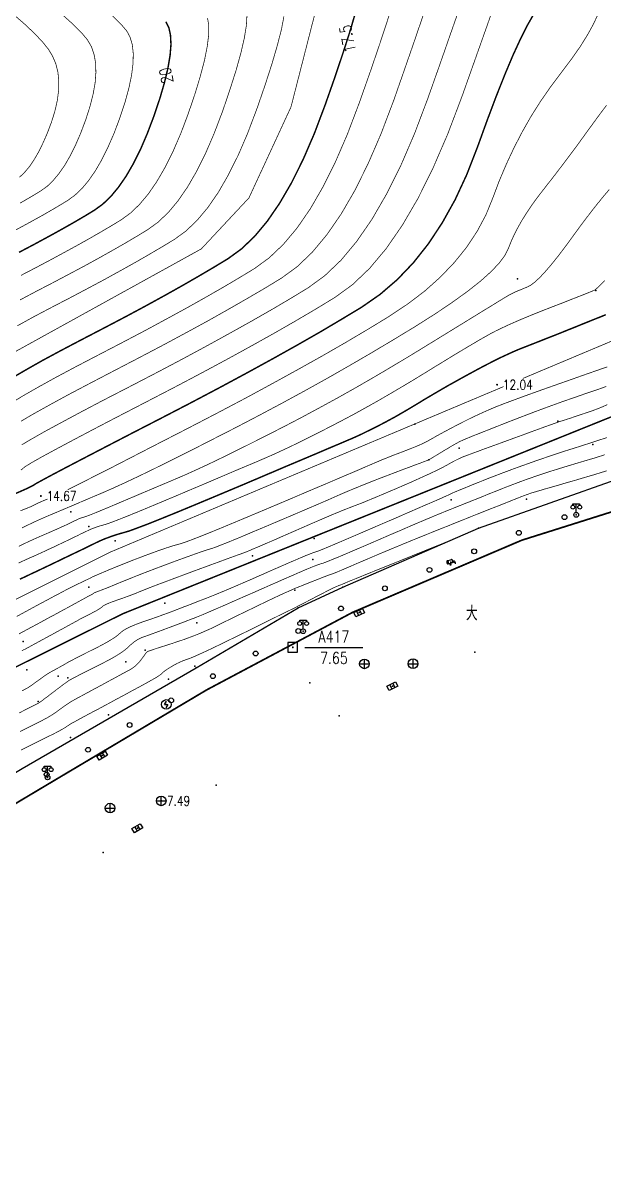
# Model space of a CAD drawing. Extents: x 953 to 1488, y 1110 to 1509.
# Drawn here: x 1064.6 to 1124.8, y 1125.8 to 1244.2 of the extents above; entities that cross this region are included whole.
import ezdxf
from ezdxf.enums import TextEntityAlignment as Align

# ---------------------------------------------------------------- set-up
doc = ezdxf.new("R2010")
doc.units = 0
doc.header["$LTSCALE"] = 0.5
doc.header["$PDSIZE"] = 0.2
doc.layers.get('0').update_dxf_attribs({"linetype": 'CONTINUOUS'})
for name, color, linetype in [('COMPONENT', 4, 'CONTINUOUS'), ('DGX', 2, 'CONTINUOUS'), ('DLDW', 11, 'CONTINUOUS'), ('DLSS', 4, 'CONTINUOUS'), ('GCD', 1, 'CONTINUOUS'), ('GXYZ', 2, 'CONTINUOUS'), ('KZD', 1, 'CONTINUOUS'), ('SXSS', 5, 'CONTINUOUS'), ('ZBTZ', 3, 'CONTINUOUS'), ('ZDH', 1, 'CONTINUOUS')]:
    doc.layers.add(name, color=color, linetype=linetype)
doc.styles.add('HZ', font='rs.shx', dxfattribs={"width": 0.8, "bigfont": 'hztxt.shx'})
doc.linetypes.add('1161', pattern='A,0,[149,AAA.SHX,S=0.15,R=0,X=0,Y=0],-1.6', length=1.6)

# ---------------------------------------------------------------- blocks, each defined once
blk = doc.blocks.new('gc097')
for p, q in [((-0.7, 2), (-0.7, 2.3)), ((-0.7, 2.3), (0.7, 2.3)), ((0, 0.5), (0, 2.3)), ((0.7, 2.3), (0.7, 2))]:
    blk.add_line(p, q)
for centre, radius in [((-0.7, 1.6), 0.4), ((0, 0), 0.5), ((0.73, 1.6), 0.4)]:
    blk.add_circle(centre, radius)
blk = doc.blocks.new('gcbj0612')
for p, q in [((-0.75, 0.26), (0.16, 0.53)), ((-0.57, -0.34), (0.34, -0.07))]:
    blk.add_line(p, q)
at = {"flags": 128}
for points in [[(-0.73, 0.26), (-0.77, 0.25), (-0.79, 0.23), (-0.81, 0.19), (-0.83, 0.15), (-0.84, 0.1), (-0.84, 0.05), (-0.84, -0.01), (-0.83, -0.07), (-0.81, -0.12), (-0.79, -0.18), (-0.77, -0.23), (-0.74, -0.27), (-0.7, -0.3), (-0.67, -0.33), (-0.63, -0.34), (-0.6, -0.34), (-0.57, -0.34), (-0.54, -0.32), (-0.51, -0.29), (-0.49, -0.25), (-0.48, -0.2), (-0.47, -0.15), (-0.47, -0.1), (-0.48, -0.04), (-0.49, 0.02), (-0.51, 0.07), (-0.54, 0.13), (-0.56, 0.17), (-0.6, 0.21), (-0.63, 0.24), (-0.67, 0.26), (-0.7, 0.27)], [(-0.71, 0.18), (-0.72, 0.17), (-0.75, 0.12), (-0.75, 0.04), (-0.74, -0.06), (-0.7, -0.15), (-0.66, -0.22), (-0.62, -0.25), (-0.6, -0.26), (-0.59, -0.24), (-0.57, -0.2), (-0.56, -0.12), (-0.58, -0.02), (-0.61, 0.08), (-0.66, 0.14), (-0.7, 0.17)]]:
    blk.add_lwpolyline(points, close=True, dxfattribs=at)
blk.add_lwpolyline([(0.3, -0.08), (0.33, -0.07), (0.36, -0.05), (0.38, -0.02), (0.4, 0.02), (0.41, 0.07), (0.42, 0.12), (0.41, 0.18), (0.41, 0.23), (0.39, 0.29), (0.37, 0.35), (0.35, 0.4), (0.32, 0.44), (0.28, 0.48), (0.25, 0.51), (0.21, 0.52), (0.18, 0.53), (0.15, 0.52)], dxfattribs=at)
at = {"extrusion": (0, 0, -1), "flags": 128}
blk.add_lwpolyline([(-0.4, 0.25), (-0.51, 0.28), (-0.61, 0.29), (-0.69, 0.27), (-0.77, 0.2), (-0.81, 0.09), (-0.82, -0.01), (-0.8, -0.06), (-0.76, -0.08), (-0.7, -0.09), (-0.64, -0.09), (-0.59, -0.07), (-0.57, -0.04), (-0.59, -0.01), (-0.63, 0.02), (-0.69, 0.03), (-0.75, 0.03), (-0.79, 0.02), (-0.84, -0.01), (-0.89, -0.1), (-0.91, -0.19), (-0.9, -0.29), (-0.87, -0.38)], dxfattribs=at)
blk.add_lwpolyline([(-0.09, -0.2), (-0.22, -0.54), (0.05, -0.54)], close=True)
blk = doc.blocks.new('gc041')
for p, q in [((-1, 0.5), (1, 0.5)), ((-1, -0.5), (-1, 0.5)), ((-0.33, 0.5), (-0.33, -0.5)), ((0.33, 0.5), (0.33, -0.5)), ((1, 0.5), (1, -0.5)), ((1, -0.5), (-1, -0.5))]:
    blk.add_line(p, q)
blk = doc.blocks.new('gc043')
for p, q in [((-1, 0), (1, 0)), ((0, -1), (0, 1))]:
    blk.add_line(p, q)
blk.add_circle((0, 0), 1)
blk = doc.blocks.new('gc050')
for p, q in [((-0.35, 0), (0.05, 0.69)), ((-0.35, 0), (0.35, 0)), ((0.35, 0), (-0.06, -0.69))]:
    blk.add_line(p, q)
blk.add_circle((0, 0), 1)
blk = doc.blocks.new('GC200')
at = {"linetype": 'Continuous', "const_width": 0.2, "flags": 128}
blk.add_lwpolyline([(-0.1, 0, 1), (0.1, 0, 1)], format="xyb", close=True, dxfattribs=at)
blk = doc.blocks.new('gc170')
at = {"linetype": 'Continuous'}
blk.add_circle((0, 0), 0.5, dxfattribs=at)
blk = doc.blocks.new('gc261')
blk.add_lwpolyline([(-1, -1), (1, -1), (1, 1), (-1, 1)], close=True)
blk.add_point((0, 0))

msp = doc.modelspace()

# ---------------------------------------------------------------- linework, layer by layer
at = {"layer": 'DGX', "linetype": 'Continuous', "const_width": 0.075, "flags": 128}
for points, elevation in [([(1148.81, 1296.52), (1147.57, 1289.93), (1153.28, 1275.89), (1156.02, 1247.6), (1153.96, 1231.04), (1150.43, 1226.79), (1131.61, 1213.77), (1116.35, 1207.35)], 12), ([(1006.17, 1262.6), (1017.75, 1272.33), (1031.62, 1278.32), (1058.06, 1275.13), (1068.37, 1272.68), (1076.95, 1262.44), (1095.59, 1248.1), (1092.35, 1235.45), (1088, 1226.04), (1083.07, 1220.76), (1063.74, 1210.08), (1055.23, 1203.74), (1036.53, 1197.06), (1014.87, 1182.85), (1008.47, 1181.41), (1001.99, 1178.11)], 18), ([(1064.4, 1197.86), (1064.6, 1198.03), (1064.89, 1198.25), (1065.54, 1198.65), (1066.57, 1199.23), (1067.97, 1199.99), (1069.73, 1200.93), (1071.87, 1202.06), (1074.38, 1203.37), (1077.26, 1204.86), (1080.25, 1206.41), (1083.09, 1207.91), (1085.77, 1209.35), (1088.3, 1210.74), (1090.68, 1212.07), (1092.91, 1213.35), (1094.98, 1214.57), (1096.9, 1215.74), (1098.72, 1217.06), (1100.49, 1218.75), (1102.21, 1220.8), (1103.88, 1223.22), (1105.5, 1226), (1107.06, 1229.15), (1108.58, 1232.67), (1110.05, 1236.55), (1111.4, 1240.36), (1112.57, 1243.66), (1113.56, 1246.46)], 15.5), ([(1102.87, 1246.13), (1102.26, 1244.17), (1101.48, 1241.81), (1100.54, 1239.06), (1099.43, 1235.91), (1098.22, 1232.71), (1096.97, 1229.81), (1095.68, 1227.21), (1094.35, 1224.91), (1092.98, 1222.92), (1091.56, 1221.23), (1090.1, 1219.84), (1088.61, 1218.75), (1087.03, 1217.79), (1085.32, 1216.78), (1083.49, 1215.73), (1081.53, 1214.63), (1079.44, 1213.49), (1077.24, 1212.3), (1074.9, 1211.07), (1072.44, 1209.79), (1070.06, 1208.55), (1067.96, 1207.43), (1066.14, 1206.42), (1064.6, 1205.54), (1063.34, 1204.77)], 17), ([(1109.81, 1245.73), (1108.88, 1243.08), (1107.79, 1239.95), (1106.52, 1236.36), (1105.14, 1232.7), (1103.71, 1229.38), (1102.23, 1226.42), (1100.71, 1223.79), (1099.13, 1221.51), (1097.52, 1219.58), (1095.85, 1217.99), (1094.14, 1216.74), (1092.33, 1215.64), (1090.38, 1214.49), (1088.28, 1213.29), (1086.04, 1212.04), (1083.66, 1210.73), (1081.14, 1209.37), (1078.47, 1207.96), (1075.66, 1206.5), (1072.94, 1205.1), (1070.57, 1203.85), (1068.54, 1202.76), (1066.84, 1201.84), (1065.49, 1201.07), (1064.48, 1200.47)], 16), ([(1069.25, 1195.83), (1069.28, 1195.84), (1070.43, 1196.42), (1071.94, 1197.19), (1073.82, 1198.14), (1076.05, 1199.29), (1078.65, 1200.63), (1081.61, 1202.15), (1084.69, 1203.75), (1087.63, 1205.3), (1090.43, 1206.82), (1093.1, 1208.29), (1095.64, 1209.71), (1098.04, 1211.09), (1100.3, 1212.43), (1102.44, 1213.73), (1104.41, 1215.04), (1106.21, 1216.41), (1107.82, 1217.85), (1109.26, 1219.36), (1110.53, 1220.93), (1111.61, 1222.57), (1112.52, 1224.27), (1113.24, 1226.04), (1113.91, 1227.82), (1114.65, 1229.56), (1115.44, 1231.25), (1116.29, 1232.89), (1117.2, 1234.49), (1118.18, 1236.04), (1119.22, 1237.54), (1120.31, 1239), (1121.37, 1240.4), (1122.28, 1241.7), (1123.04, 1242.92), (1123.66, 1244.05), (1124.14, 1245.08)], 14.5), ([(1091.62, 1244.82), (1091.36, 1243.47), (1090.94, 1241.84), (1090.38, 1239.92), (1089.67, 1237.72), (1088.81, 1235.23), (1087.86, 1232.72), (1086.88, 1230.44), (1085.86, 1228.4), (1084.82, 1226.6), (1083.74, 1225.03), (1082.63, 1223.71), (1081.48, 1222.61), (1080.31, 1221.76), (1079.07, 1221.01), (1077.73, 1220.22), (1076.29, 1219.39), (1074.75, 1218.53), (1073.12, 1217.63), (1071.38, 1216.7), (1069.55, 1215.73), (1067.62, 1214.73), (1065.74, 1213.74), (1064.04, 1212.8)], 18.5), ([(1087.79, 1244.88), (1087.73, 1243.85), (1087.52, 1242.58), (1087.17, 1241.06), (1086.68, 1239.29), (1086.04, 1237.27), (1085.27, 1235), (1084.4, 1232.72), (1083.51, 1230.65), (1082.59, 1228.8), (1081.64, 1227.16), (1080.66, 1225.74), (1079.65, 1224.53), (1078.61, 1223.54), (1077.54, 1222.76), (1076.42, 1222.08), (1075.2, 1221.36), (1073.89, 1220.61), (1072.5, 1219.83), (1071.01, 1219.01), (1069.43, 1218.17), (1067.77, 1217.29), (1066.01, 1216.38), (1064.3, 1215.47)], 19), ([(1083.71, 1244.67), (1083.84, 1243.89), (1083.83, 1242.89), (1083.68, 1241.69), (1083.4, 1240.28), (1082.97, 1238.65), (1082.42, 1236.82), (1081.72, 1234.77), (1080.95, 1232.72), (1080.15, 1230.86), (1079.32, 1229.2), (1078.46, 1227.72), (1077.58, 1226.44), (1076.67, 1225.36), (1075.74, 1224.47), (1074.78, 1223.77), (1073.76, 1223.15), (1072.67, 1222.51), (1071.49, 1221.83), (1070.24, 1221.13), (1068.9, 1220.4), (1067.48, 1219.63), (1065.99, 1218.84), (1064.41, 1218.02)], 19.5), ([(1106.03, 1244.95), (1105.18, 1242.45), (1104.16, 1239.51), (1102.98, 1236.13), (1101.68, 1232.7), (1100.34, 1229.6), (1098.96, 1226.81), (1097.53, 1224.35), (1096.06, 1222.22), (1094.54, 1220.4), (1092.98, 1218.91), (1091.37, 1217.74), (1089.68, 1216.71), (1087.85, 1215.64), (1085.88, 1214.51), (1083.79, 1213.33), (1081.55, 1212.11), (1079.19, 1210.84), (1076.68, 1209.52), (1074.05, 1208.15), (1071.5, 1206.82), (1069.26, 1205.64), (1067.34, 1204.59), (1065.72, 1203.69), (1064.41, 1202.92)], 16.5), ([(1114.36, 1206.51), (1073.72, 1189.4), (1053.03, 1179.06), (1044.62, 1176.31), (1009.73, 1154.48), (1001.88, 1151.28), (995.81, 1149.91), (993.79, 1151.09), (987.99, 1157.56), (982.92, 1169.1), (972.52, 1221.22), (972.52, 1234.05), (968.36, 1237.88), (968.6, 1239.4)], 12), ([(1125.01, 1235.63), (1124.52, 1234.98), (1123.98, 1234.25), (1123.39, 1233.44), (1122.77, 1232.59), (1122.16, 1231.74), (1121.54, 1230.9), (1120.91, 1230.07), (1120.28, 1229.23), (1119.65, 1228.4), (1119.01, 1227.58), (1118.37, 1226.76), (1117.75, 1225.95), (1117.18, 1225.16), (1116.67, 1224.38), (1116.2, 1223.63), (1115.79, 1222.89), (1115.42, 1222.17), (1115.11, 1221.47), (1114.84, 1220.79), (1114.48, 1220.07), (1113.88, 1219.27), (1113.04, 1218.39), (1111.96, 1217.42), (1110.63, 1216.37), (1109.06, 1215.24), (1107.25, 1214.02), (1105.2, 1212.72), (1103.01, 1211.39), (1100.78, 1210.06), (1098.51, 1208.74), (1096.21, 1207.42), (1093.87, 1206.12), (1091.48, 1204.82), (1089.06, 1203.53), (1086.61, 1202.25), (1084.22, 1201.03), (1082.03, 1199.91), (1080.02, 1198.91), (1078.21, 1198.01), (1076.58, 1197.22), (1075.14, 1196.54), (1073.89, 1195.97), (1072.82, 1195.5), (1071.89, 1195.11), (1071.02, 1194.74), (1070.54, 1194.53)], 14), ([(1125.3, 1226.92), (1124.61, 1226.1), (1123.88, 1225.2), (1123.12, 1224.22), (1122.32, 1223.16), (1121.49, 1222.02), (1120.68, 1220.91), (1119.93, 1219.93), (1119.25, 1219.08), (1118.63, 1218.37), (1118.08, 1217.78), (1117.59, 1217.33), (1117.18, 1217.01), (1116.82, 1216.82), (1116.51, 1216.7), (1116.23, 1216.58), (1115.96, 1216.47), (1115.72, 1216.37), (1115.5, 1216.27), (1115.31, 1216.18), (1115.13, 1216.09), (1114.98, 1216.02), (1114.73, 1215.87), (1114.25, 1215.58), (1113.55, 1215.15), (1112.62, 1214.58), (1111.46, 1213.87), (1110.08, 1213.02), (1108.47, 1212.03), (1106.63, 1210.9), (1104.69, 1209.71), (1102.77, 1208.56), (1100.87, 1207.44), (1098.98, 1206.35), (1097.11, 1205.3), (1095.26, 1204.29), (1093.42, 1203.3), (1091.6, 1202.35), (1089.84, 1201.45), (1088.19, 1200.62), (1086.64, 1199.85), (1085.2, 1199.14), (1083.87, 1198.5), (1082.64, 1197.93), (1081.52, 1197.42), (1080.5, 1196.98), (1079.55, 1196.58), (1078.65, 1196.2), (1077.78, 1195.83), (1076.94, 1195.48), (1076.15, 1195.14), (1075.39, 1194.82), (1074.68, 1194.52), (1074, 1194.23), (1073.37, 1193.96), (1072.81, 1193.73), (1072.33, 1193.53), (1071.91, 1193.36), (1071.56, 1193.22), (1071.29, 1193.12), (1071.08, 1193.04), (1070.94, 1193), (1070.84, 1192.97), (1070.74, 1192.94), (1070.64, 1192.91), (1070.55, 1192.88), (1070.45, 1192.84), (1070.35, 1192.8), (1070.26, 1192.76), (1070.17, 1192.71), (1070.07, 1192.66), (1069.95, 1192.61), (1069.83, 1192.55), (1069.69, 1192.48), (1069.54, 1192.41), (1069.38, 1192.33), (1069.2, 1192.24), (1069.01, 1192.15), (1068.8, 1192.05), (1068.56, 1191.95), (1068.3, 1191.83), (1068.01, 1191.7), (1067.69, 1191.56), (1067.35, 1191.41), (1066.98, 1191.25), (1066.58, 1191.08), (1066.15, 1190.89), (1065.7, 1190.69), (1065.22, 1190.47), (1064.71, 1190.23), (1064.18, 1189.97)], 13.5), ([(1124.83, 1217.48), (1124.42, 1217.09), (1124.13, 1216.8), (1123.94, 1216.62), (1123.87, 1216.55), (1123.79, 1216.5), (1123.57, 1216.41), (1123.21, 1216.26), (1122.72, 1216.06), (1122.08, 1215.81), (1121.31, 1215.51), (1120.41, 1215.15), (1119.36, 1214.75), (1118.29, 1214.33), (1117.29, 1213.93), (1116.37, 1213.55), (1115.53, 1213.19), (1114.77, 1212.85), (1114.09, 1212.53), (1113.49, 1212.24), (1112.96, 1211.96), (1112.43, 1211.66), (1111.81, 1211.31), (1111.09, 1210.88), (1110.28, 1210.4), (1109.37, 1209.86), (1108.38, 1209.25), (1107.28, 1208.58), (1106.1, 1207.85), (1104.87, 1207.1), (1103.66, 1206.38), (1102.45, 1205.67), (1101.26, 1204.98), (1100.08, 1204.32), (1098.91, 1203.67), (1097.74, 1203.05), (1096.59, 1202.45), (1095.48, 1201.88), (1094.44, 1201.35), (1093.46, 1200.87), (1092.55, 1200.42), (1091.7, 1200.02), (1090.93, 1199.66), (1090.22, 1199.34), (1089.57, 1199.06), (1088.9, 1198.77), (1088.1, 1198.43), (1087.16, 1198.04), (1086.1, 1197.59), (1084.91, 1197.08), (1083.6, 1196.52), (1082.15, 1195.91), (1080.57, 1195.24), (1079.02, 1194.59), (1077.64, 1194.01), (1076.43, 1193.51), (1075.4, 1193.09), (1074.54, 1192.75), (1073.86, 1192.49), (1073.34, 1192.3), (1073.01, 1192.2), (1072.76, 1192.13), (1072.51, 1192.06), (1072.26, 1191.98), (1072.02, 1191.89), (1071.78, 1191.8), (1071.54, 1191.7), (1071.31, 1191.59), (1071.08, 1191.48), (1070.83, 1191.36), (1070.55, 1191.23), (1070.24, 1191.07), (1069.9, 1190.91), (1069.53, 1190.73), (1069.12, 1190.53), (1068.68, 1190.32), (1068.21, 1190.1), (1067.74, 1189.87), (1067.29, 1189.67), (1066.88, 1189.47), (1066.5, 1189.3), (1066.15, 1189.14), (1065.82, 1188.99), (1065.53, 1188.86), (1065.27, 1188.75), (1064.98, 1188.62), (1064.61, 1188.45), (1064.15, 1188.23)], 13), ([(1063.97, 1182.71), (1064.63, 1183.07), (1065.29, 1183.43), (1065.95, 1183.79), (1066.62, 1184.15), (1067.26, 1184.49), (1067.85, 1184.81), (1068.39, 1185.09), (1068.87, 1185.35), (1069.3, 1185.57), (1069.68, 1185.76), (1070, 1185.93), (1070.27, 1186.06), (1070.51, 1186.17), (1070.73, 1186.27), (1070.93, 1186.37), (1071.12, 1186.46), (1071.29, 1186.54), (1071.44, 1186.62), (1071.57, 1186.68), (1071.69, 1186.74), (1071.82, 1186.81), (1072, 1186.89), (1072.22, 1186.98), (1072.48, 1187.1), (1072.79, 1187.23), (1073.13, 1187.37), (1073.52, 1187.54), (1073.96, 1187.72), (1074.42, 1187.91), (1074.88, 1188.09), (1075.35, 1188.28), (1075.82, 1188.47), (1076.29, 1188.65), (1076.77, 1188.83), (1077.26, 1189.02), (1077.75, 1189.2), (1078.22, 1189.37), (1078.68, 1189.54), (1079.1, 1189.68), (1079.5, 1189.82), (1079.88, 1189.94), (1080.23, 1190.05), (1080.56, 1190.14), (1080.86, 1190.22), (1081.26, 1190.35), (1081.9, 1190.58), (1082.77, 1190.92), (1083.88, 1191.36), (1085.22, 1191.91), (1086.8, 1192.57), (1088.62, 1193.33), (1090.66, 1194.19), (1092.71, 1195.06), (1094.54, 1195.84), (1096.13, 1196.51), (1097.5, 1197.1), (1098.64, 1197.58), (1099.55, 1197.97), (1100.23, 1198.27), (1100.69, 1198.46), (1101.04, 1198.62), (1101.41, 1198.77), (1101.8, 1198.94), (1102.21, 1199.1), (1102.63, 1199.27), (1103.08, 1199.45), (1103.54, 1199.62), (1104.03, 1199.81), (1104.5, 1199.99), (1104.93, 1200.16), (1105.33, 1200.32), (1105.68, 1200.47), (1106, 1200.61), (1106.27, 1200.75), (1106.51, 1200.87), (1106.7, 1200.98), (1106.91, 1201.1), (1107.16, 1201.24), (1107.45, 1201.41), (1107.8, 1201.6), (1108.19, 1201.81), (1108.64, 1202.05), (1109.13, 1202.31), (1109.67, 1202.59), (1110.23, 1202.88), (1110.79, 1203.16), (1111.33, 1203.42), (1111.87, 1203.67), (1112.4, 1203.91), (1112.92, 1204.14), (1113.43, 1204.36), (1113.94, 1204.56), (1114.48, 1204.77), (1115.1, 1205), (1115.8, 1205.26), (1116.59, 1205.55), (1117.45, 1205.86), (1118.4, 1206.2), (1119.42, 1206.56), (1120.53, 1206.95), (1121.61, 1207.33), (1122.56, 1207.67), (1123.39, 1207.96), (1124.09, 1208.2), (1124.65, 1208.4), (1125.09, 1208.55)], 11.5), ([(1124.99, 1206.53), (1124.68, 1206.41), (1124.34, 1206.29), (1123.97, 1206.16), (1123.58, 1206.03), (1123.16, 1205.89), (1122.72, 1205.74), (1122.27, 1205.58), (1121.79, 1205.41), (1121.29, 1205.24), (1120.77, 1205.06), (1120.23, 1204.87), (1119.65, 1204.66), (1119.02, 1204.43), (1118.34, 1204.18), (1117.61, 1203.91), (1116.83, 1203.61), (1115.99, 1203.29), (1115.11, 1202.95), (1114.17, 1202.58), (1113.26, 1202.22), (1112.45, 1201.9), (1111.74, 1201.62), (1111.13, 1201.38), (1110.63, 1201.17), (1110.23, 1201), (1109.93, 1200.87), (1109.73, 1200.77), (1109.58, 1200.69), (1109.4, 1200.59), (1109.21, 1200.48), (1108.99, 1200.36), (1108.76, 1200.22), (1108.5, 1200.06), (1108.22, 1199.9), (1107.93, 1199.72), (1107.64, 1199.54), (1107.39, 1199.39), (1107.17, 1199.26), (1107, 1199.15), (1106.86, 1199.07), (1106.76, 1199.01), (1106.69, 1198.97), (1106.67, 1198.95), (1106.66, 1198.95), (1106.65, 1198.94), (1106.64, 1198.94), (1106.64, 1198.93), (1106.63, 1198.93), (1106.62, 1198.93), (1106.61, 1198.92), (1106.61, 1198.92), (1106.55, 1198.9), (1106.38, 1198.83), (1106.1, 1198.73), (1105.72, 1198.58), (1105.22, 1198.4), (1104.62, 1198.17), (1103.91, 1197.91), (1103.1, 1197.6), (1102.24, 1197.27), (1101.42, 1196.96), (1100.63, 1196.65), (1099.88, 1196.35), (1099.15, 1196.05), (1098.46, 1195.77), (1097.8, 1195.49), (1097.18, 1195.22), (1096.53, 1194.93), (1095.8, 1194.61), (1094.99, 1194.26), (1094.09, 1193.88), (1093.12, 1193.46), (1092.06, 1193.01), (1090.93, 1192.53), (1089.71, 1192.01), (1088.51, 1191.51), (1087.46, 1191.06), (1086.54, 1190.68), (1085.76, 1190.36), (1085.11, 1190.11), (1084.61, 1189.91), (1084.23, 1189.77), (1084, 1189.7), (1083.79, 1189.64), (1083.5, 1189.55), (1083.14, 1189.43), (1082.69, 1189.27), (1082.16, 1189.08), (1081.55, 1188.86), (1080.86, 1188.61), (1080.09, 1188.33), (1079.3, 1188.03), (1078.55, 1187.75), (1077.84, 1187.48), (1077.16, 1187.22), (1076.52, 1186.97), (1075.92, 1186.73), (1075.35, 1186.5), (1074.83, 1186.29), (1074.34, 1186.09), (1073.91, 1185.91), (1073.53, 1185.75), (1073.2, 1185.62), (1072.91, 1185.51), (1072.68, 1185.42), (1072.5, 1185.35), (1072.37, 1185.3), (1072.27, 1185.27), (1072.18, 1185.23), (1072.11, 1185.2), (1072.04, 1185.18), (1071.98, 1185.15), (1071.94, 1185.12), (1071.9, 1185.1), (1071.88, 1185.08), (1071.85, 1185.06), (1071.83, 1185.04), (1071.79, 1185.01), (1071.75, 1184.99), (1071.7, 1184.96), (1071.64, 1184.93), (1071.57, 1184.89), (1071.5, 1184.86), (1071.43, 1184.82), (1071.37, 1184.79), (1071.31, 1184.76), (1071.26, 1184.74), (1071.22, 1184.71), (1071.18, 1184.69), (1071.16, 1184.68), (1071.13, 1184.67), (1071.09, 1184.64), (1071.01, 1184.6), (1070.89, 1184.53), (1070.72, 1184.44), (1070.52, 1184.33), (1070.27, 1184.19), (1069.98, 1184.03), (1069.65, 1183.85), (1069.29, 1183.65), (1068.91, 1183.45), (1068.52, 1183.24), (1068.11, 1183.01), (1067.68, 1182.78), (1067.24, 1182.55), (1066.79, 1182.3), (1066.32, 1182.04), (1065.85, 1181.79), (1065.4, 1181.55), (1064.98, 1181.32), (1064.58, 1181.11), (1064.2, 1180.9)], 11), ([(1125.09, 1204.64), (1124.76, 1204.49), (1124.39, 1204.33), (1124, 1204.18), (1123.59, 1204.02), (1123.14, 1203.87), (1122.71, 1203.72), (1122.31, 1203.59), (1121.95, 1203.47), (1121.62, 1203.36), (1121.34, 1203.26), (1121.09, 1203.18), (1120.87, 1203.11), (1120.7, 1203.05), (1120.55, 1203.01), (1120.42, 1202.96), (1120.3, 1202.93), (1120.2, 1202.9), (1120.12, 1202.87), (1120.06, 1202.85), (1120.01, 1202.84), (1119.98, 1202.83), (1119.89, 1202.79), (1119.66, 1202.71), (1119.28, 1202.57), (1118.76, 1202.39), (1118.11, 1202.15), (1117.31, 1201.86), (1116.37, 1201.51), (1115.29, 1201.12), (1114.2, 1200.72), (1113.24, 1200.37), (1112.4, 1200.07), (1111.69, 1199.8), (1111.11, 1199.59), (1110.66, 1199.42), (1110.33, 1199.3), (1110.13, 1199.22), (1109.98, 1199.16), (1109.82, 1199.08), (1109.63, 1198.99), (1109.43, 1198.89), (1109.21, 1198.78), (1108.97, 1198.65), (1108.72, 1198.51), (1108.44, 1198.35), (1108.12, 1198.18), (1107.74, 1197.98), (1107.28, 1197.76), (1106.76, 1197.51), (1106.16, 1197.24), (1105.5, 1196.94), (1104.77, 1196.61), (1103.97, 1196.26), (1103.16, 1195.91), (1102.4, 1195.59), (1101.69, 1195.29), (1101.03, 1195.01), (1100.42, 1194.76), (1099.87, 1194.53), (1099.36, 1194.33), (1098.9, 1194.16), (1098.44, 1193.98), (1097.93, 1193.78), (1097.36, 1193.55), (1096.73, 1193.29), (1096.05, 1193), (1095.31, 1192.68), (1094.52, 1192.34), (1093.67, 1191.97), (1092.83, 1191.6), (1092.05, 1191.26), (1091.34, 1190.95), (1090.69, 1190.66), (1090.11, 1190.41), (1089.59, 1190.19), (1089.14, 1189.99), (1088.75, 1189.83), (1088.41, 1189.69), (1088.12, 1189.56), (1087.86, 1189.45), (1087.64, 1189.36), (1087.46, 1189.29), (1087.31, 1189.24), (1087.21, 1189.2), (1087.14, 1189.18), (1087.03, 1189.14), (1086.78, 1189.05), (1086.39, 1188.91), (1085.87, 1188.72), (1085.22, 1188.48), (1084.43, 1188.19), (1083.5, 1187.85), (1082.44, 1187.46), (1081.37, 1187.06), (1080.4, 1186.7), (1079.53, 1186.37), (1078.77, 1186.09), (1078.12, 1185.84), (1077.57, 1185.63), (1077.13, 1185.45), (1076.8, 1185.32), (1076.51, 1185.2), (1076.22, 1185.08), (1075.92, 1184.97), (1075.62, 1184.85), (1075.31, 1184.74), (1074.99, 1184.62), (1074.67, 1184.51), (1074.35, 1184.4), (1074.04, 1184.29), (1073.76, 1184.19), (1073.51, 1184.09), (1073.3, 1184), (1073.13, 1183.92), (1072.98, 1183.84), (1072.87, 1183.77), (1072.8, 1183.71), (1072.73, 1183.64), (1072.64, 1183.57), (1072.52, 1183.5), (1072.39, 1183.41), (1072.23, 1183.32), (1072.05, 1183.22), (1071.85, 1183.12), (1071.63, 1183), (1071.41, 1182.89), (1071.21, 1182.79), (1071.03, 1182.7), (1070.88, 1182.62), (1070.74, 1182.55), (1070.63, 1182.49), (1070.54, 1182.45), (1070.47, 1182.41), (1070.38, 1182.35), (1070.22, 1182.26), (1069.98, 1182.13), (1069.67, 1181.96), (1069.3, 1181.76), (1068.85, 1181.51), (1068.33, 1181.23), (1067.73, 1180.9), (1067.14, 1180.58), (1066.62, 1180.3), (1066.17, 1180.05), (1065.79, 1179.85), (1065.49, 1179.68), (1065.25, 1179.55), (1065.08, 1179.46), (1064.99, 1179.41), (1064.93, 1179.37), (1064.86, 1179.34), (1064.78, 1179.3), (1064.69, 1179.26), (1064.6, 1179.21), (1064.5, 1179.16)], 10.5), ([(1125.04, 1201.22), (1124.72, 1201.12), (1124.43, 1201.03), (1124.18, 1200.95), (1123.97, 1200.88), (1123.8, 1200.82), (1123.66, 1200.78), (1123.57, 1200.75), (1123.51, 1200.73), (1123.43, 1200.7), (1123.28, 1200.65), (1123.06, 1200.58), (1122.77, 1200.49), (1122.4, 1200.37), (1121.97, 1200.23), (1121.46, 1200.07), (1120.88, 1199.89), (1120.27, 1199.69), (1119.65, 1199.49), (1119.04, 1199.28), (1118.43, 1199.07), (1117.81, 1198.86), (1117.19, 1198.64), (1116.58, 1198.42), (1115.96, 1198.2), (1115.35, 1197.98), (1114.75, 1197.75), (1114.15, 1197.53), (1113.56, 1197.3), (1112.97, 1197.08), (1112.4, 1196.85), (1111.83, 1196.62), (1111.27, 1196.4), (1110.74, 1196.18), (1110.28, 1195.99), (1109.88, 1195.83), (1109.54, 1195.69), (1109.27, 1195.58), (1109.07, 1195.49), (1108.92, 1195.42), (1108.84, 1195.38), (1108.77, 1195.34), (1108.64, 1195.28), (1108.46, 1195.2), (1108.23, 1195.1), (1107.95, 1194.97), (1107.61, 1194.82), (1107.22, 1194.65), (1106.78, 1194.46), (1106.26, 1194.24), (1105.66, 1193.98), (1104.97, 1193.68), (1104.19, 1193.34), (1103.33, 1192.96), (1102.37, 1192.55), (1101.32, 1192.1), (1100.19, 1191.61), (1099.08, 1191.13), (1098.1, 1190.71), (1097.26, 1190.35), (1096.55, 1190.05), (1095.98, 1189.81), (1095.54, 1189.63), (1095.24, 1189.51), (1095.07, 1189.45), (1094.96, 1189.41), (1094.84, 1189.37), (1094.71, 1189.33), (1094.57, 1189.28), (1094.42, 1189.22), (1094.26, 1189.16), (1094.09, 1189.09), (1093.9, 1189.02), (1093.7, 1188.93), (1093.48, 1188.84), (1093.24, 1188.74), (1092.97, 1188.62), (1092.69, 1188.5), (1092.38, 1188.37), (1092.05, 1188.23), (1091.7, 1188.07), (1091.33, 1187.91), (1090.92, 1187.73), (1090.47, 1187.54), (1090, 1187.33), (1089.49, 1187.1), (1088.95, 1186.87), (1088.38, 1186.61), (1087.77, 1186.35), (1087.15, 1186.08), (1086.53, 1185.81), (1085.92, 1185.55), (1085.3, 1185.29), (1084.69, 1185.04), (1084.08, 1184.79), (1083.47, 1184.55), (1082.86, 1184.32), (1082.28, 1184.09), (1081.75, 1183.88), (1081.26, 1183.7), (1080.83, 1183.53), (1080.44, 1183.38), (1080.11, 1183.25), (1079.82, 1183.14), (1079.58, 1183.05), (1079.35, 1182.97), (1079.09, 1182.88), (1078.81, 1182.77), (1078.5, 1182.66), (1078.16, 1182.54), (1077.79, 1182.41), (1077.39, 1182.28), (1076.96, 1182.13), (1076.54, 1181.98), (1076.16, 1181.83), (1075.81, 1181.68), (1075.5, 1181.54), (1075.23, 1181.39), (1075, 1181.25), (1074.8, 1181.1), (1074.64, 1180.96), (1074.47, 1180.81), (1074.26, 1180.64), (1073.99, 1180.46), (1073.67, 1180.26), (1073.3, 1180.04), (1072.88, 1179.81), (1072.41, 1179.56), (1071.89, 1179.3), (1071.36, 1179.04), (1070.89, 1178.8), (1070.47, 1178.59), (1070.1, 1178.4), (1069.79, 1178.23), (1069.52, 1178.09), (1069.31, 1177.98), (1069.15, 1177.89), (1069.02, 1177.81), (1068.88, 1177.73), (1068.76, 1177.66), (1068.63, 1177.59), (1068.51, 1177.52), (1068.39, 1177.45), (1068.27, 1177.39), (1068.16, 1177.32), (1068.04, 1177.26), (1067.94, 1177.21), (1067.84, 1177.15), (1067.74, 1177.1), (1067.65, 1177.05), (1067.56, 1177), (1067.48, 1176.96), (1067.41, 1176.92), (1067.33, 1176.87), (1067.23, 1176.81), (1067.12, 1176.74), (1066.99, 1176.66), (1066.85, 1176.56), (1066.7, 1176.45), (1066.53, 1176.33), (1066.34, 1176.19), (1066.16, 1176.06), (1065.99, 1175.94), (1065.84, 1175.83), (1065.7, 1175.73), (1065.59, 1175.64), (1065.48, 1175.57), (1065.39, 1175.51), (1065.32, 1175.46), (1065.25, 1175.41), (1065.15, 1175.35), (1065.03, 1175.28), (1064.88, 1175.2), (1064.71, 1175.11), (1064.52, 1175)], 9.5), ([(1124.83, 1199.46), (1124.58, 1199.37), (1124.29, 1199.28), (1123.96, 1199.17), (1123.59, 1199.06), (1123.18, 1198.94), (1122.73, 1198.81), (1122.27, 1198.67), (1121.82, 1198.54), (1121.37, 1198.4), (1120.94, 1198.27), (1120.51, 1198.14), (1120.09, 1198.01), (1119.68, 1197.88), (1119.28, 1197.76), (1118.89, 1197.63), (1118.5, 1197.5), (1118.12, 1197.38), (1117.74, 1197.25), (1117.37, 1197.12), (1117.01, 1196.99), (1116.65, 1196.87), (1116.3, 1196.74), (1115.95, 1196.61), (1115.58, 1196.47), (1115.21, 1196.33), (1114.82, 1196.18), (1114.42, 1196.03), (1114.01, 1195.86), (1113.58, 1195.69), (1113.15, 1195.52), (1112.72, 1195.35), (1112.32, 1195.18), (1111.95, 1195.03), (1111.6, 1194.89), (1111.29, 1194.77), (1110.99, 1194.65), (1110.73, 1194.54), (1110.49, 1194.45), (1110.25, 1194.36), (1110, 1194.25), (1109.73, 1194.15), (1109.43, 1194.03), (1109.12, 1193.9), (1108.79, 1193.77), (1108.44, 1193.63), (1108.07, 1193.48), (1107.63, 1193.3), (1107.08, 1193.07), (1106.41, 1192.79), (1105.63, 1192.46), (1104.74, 1192.08), (1103.73, 1191.64), (1102.6, 1191.16), (1101.36, 1190.62), (1100.14, 1190.09), (1099.06, 1189.63), (1098.13, 1189.23), (1097.35, 1188.9), (1096.71, 1188.64), (1096.22, 1188.44), (1095.88, 1188.3), (1095.68, 1188.23), (1095.56, 1188.2), (1095.43, 1188.16), (1095.3, 1188.11), (1095.17, 1188.07), (1095.03, 1188.02), (1094.9, 1187.97), (1094.76, 1187.92), (1094.61, 1187.86), (1094.46, 1187.8), (1094.28, 1187.72), (1094.08, 1187.64), (1093.86, 1187.55), (1093.61, 1187.44), (1093.34, 1187.32), (1093.05, 1187.2), (1092.74, 1187.06), (1092.37, 1186.9), (1091.91, 1186.7), (1091.38, 1186.47), (1090.75, 1186.19), (1090.04, 1185.88), (1089.25, 1185.53), (1088.37, 1185.14), (1087.4, 1184.72), (1086.44, 1184.3), (1085.59, 1183.92), (1084.85, 1183.6), (1084.2, 1183.32), (1083.67, 1183.09), (1083.23, 1182.9), (1082.91, 1182.77), (1082.68, 1182.68), (1082.49, 1182.6), (1082.26, 1182.51), (1081.98, 1182.41), (1081.67, 1182.29), (1081.31, 1182.15), (1080.91, 1182), (1080.46, 1181.83), (1079.98, 1181.65), (1079.49, 1181.47), (1079.05, 1181.3), (1078.63, 1181.15), (1078.26, 1181.01), (1077.92, 1180.89), (1077.62, 1180.78), (1077.35, 1180.68), (1077.12, 1180.6), (1076.91, 1180.53), (1076.71, 1180.43), (1076.51, 1180.33), (1076.31, 1180.21), (1076.12, 1180.07), (1075.93, 1179.92), (1075.74, 1179.76), (1075.56, 1179.58), (1075.36, 1179.4), (1075.11, 1179.2), (1074.82, 1178.99), (1074.48, 1178.77), (1074.1, 1178.54), (1073.68, 1178.3), (1073.21, 1178.05), (1072.69, 1177.78), (1072.18, 1177.53), (1071.72, 1177.3), (1071.31, 1177.09), (1070.95, 1176.91), (1070.64, 1176.75), (1070.38, 1176.62), (1070.18, 1176.51), (1070.02, 1176.43), (1069.89, 1176.36), (1069.78, 1176.3), (1069.68, 1176.25), (1069.6, 1176.2), (1069.53, 1176.16), (1069.47, 1176.13), (1069.42, 1176.1), (1069.38, 1176.09), (1069.34, 1176.05), (1069.24, 1175.99), (1069.11, 1175.89), (1068.93, 1175.76), (1068.71, 1175.6), (1068.45, 1175.4), (1068.14, 1175.17), (1067.79, 1174.9), (1067.44, 1174.64), (1067.13, 1174.4), (1066.87, 1174.21), (1066.65, 1174.04), (1066.48, 1173.91), (1066.35, 1173.82), (1066.26, 1173.76), (1066.22, 1173.73), (1066.17, 1173.71), (1066.06, 1173.65), (1065.9, 1173.57), (1065.68, 1173.46), (1065.4, 1173.32), (1065.06, 1173.15), (1064.67, 1172.95), (1064.22, 1172.72)], 9), ([(1125.03, 1197.79), (1124.35, 1197.58), (1123.58, 1197.34), (1122.71, 1197.09), (1121.75, 1196.8), (1120.79, 1196.53), (1119.95, 1196.28), (1119.22, 1196.07), (1118.61, 1195.9), (1118.12, 1195.75), (1117.74, 1195.64), (1117.47, 1195.56), (1117.32, 1195.52), (1117.23, 1195.49), (1117.15, 1195.46), (1117.06, 1195.43), (1116.97, 1195.4), (1116.89, 1195.37), (1116.8, 1195.34), (1116.72, 1195.31), (1116.64, 1195.28), (1116.56, 1195.25), (1116.48, 1195.22), (1116.39, 1195.19), (1116.3, 1195.15), (1116.21, 1195.12), (1116.11, 1195.08), (1116.02, 1195.04), (1115.92, 1195), (1115.78, 1194.95), (1115.59, 1194.87), (1115.33, 1194.77), (1115.01, 1194.64), (1114.63, 1194.49), (1114.19, 1194.31), (1113.68, 1194.11), (1113.11, 1193.89), (1112.48, 1193.64), (1111.8, 1193.37), (1111.07, 1193.08), (1110.29, 1192.76), (1109.45, 1192.43), (1108.57, 1192.07), (1107.63, 1191.7), (1106.64, 1191.3), (1105.65, 1190.9), (1104.69, 1190.51), (1103.77, 1190.13), (1102.88, 1189.76), (1102.04, 1189.41), (1101.23, 1189.07), (1100.46, 1188.74), (1099.73, 1188.43), (1099.05, 1188.14), (1098.46, 1187.88), (1097.95, 1187.66), (1097.52, 1187.48), (1097.17, 1187.33), (1096.9, 1187.22), (1096.71, 1187.15), (1096.6, 1187.11), (1096.51, 1187.08), (1096.38, 1187.03), (1096.19, 1186.97), (1095.97, 1186.88), (1095.7, 1186.78), (1095.38, 1186.65), (1095.02, 1186.51), (1094.61, 1186.35), (1094.21, 1186.19), (1093.86, 1186.05), (1093.55, 1185.93), (1093.29, 1185.82), (1093.08, 1185.74), (1092.92, 1185.68), (1092.81, 1185.63), (1092.75, 1185.61), (1092.71, 1185.59), (1092.64, 1185.56), (1092.55, 1185.52), (1092.45, 1185.47), (1092.32, 1185.41), (1092.17, 1185.35), (1092, 1185.27), (1091.81, 1185.19), (1091.59, 1185.09), (1091.32, 1184.97), (1091, 1184.82), (1090.64, 1184.65), (1090.22, 1184.45), (1089.76, 1184.23), (1089.26, 1183.99), (1088.7, 1183.72), (1088.13, 1183.44), (1087.57, 1183.17), (1087.03, 1182.91), (1086.49, 1182.65), (1085.97, 1182.39), (1085.47, 1182.15), (1084.97, 1181.9), (1084.49, 1181.67), (1084.01, 1181.43), (1083.5, 1181.21), (1082.98, 1180.98), (1082.44, 1180.76), (1081.88, 1180.55), (1081.3, 1180.33), (1080.69, 1180.13), (1080.07, 1179.92), (1079.48, 1179.73), (1078.97, 1179.57), (1078.53, 1179.43), (1078.17, 1179.31), (1077.88, 1179.21), (1077.67, 1179.14), (1077.54, 1179.1), (1077.48, 1179.07), (1077.46, 1179.05), (1077.42, 1179.01), (1077.37, 1178.94), (1077.3, 1178.86), (1077.22, 1178.75), (1077.13, 1178.62), (1077.02, 1178.47), (1076.89, 1178.3), (1076.76, 1178.12), (1076.61, 1177.95), (1076.46, 1177.79), (1076.31, 1177.64), (1076.14, 1177.51), (1075.97, 1177.38), (1075.79, 1177.26), (1075.6, 1177.15), (1075.39, 1177.04), (1075.15, 1176.91), (1074.87, 1176.76), (1074.56, 1176.59), (1074.21, 1176.4), (1073.83, 1176.19), (1073.41, 1175.97), (1072.96, 1175.72), (1072.5, 1175.47), (1072.08, 1175.25), (1071.69, 1175.04), (1071.33, 1174.84), (1071.01, 1174.67), (1070.72, 1174.51), (1070.45, 1174.37), (1070.23, 1174.25), (1070.01, 1174.13), (1069.8, 1174.01), (1069.58, 1173.88), (1069.36, 1173.74), (1069.13, 1173.59), (1068.91, 1173.44), (1068.68, 1173.27), (1068.45, 1173.1), (1068.22, 1172.93), (1067.99, 1172.77), (1067.76, 1172.61), (1067.52, 1172.46), (1067.28, 1172.31), (1067.04, 1172.18), (1066.8, 1172.05), (1066.56, 1171.92), (1066.31, 1171.8), (1066.06, 1171.67), (1065.79, 1171.54), (1065.52, 1171.4), (1065.23, 1171.26), (1064.94, 1171.11), (1064.63, 1170.96), (1064.32, 1170.8)], 8.5), ([(1064.35, 1193.64), (1064.94, 1193.88), (1065.3, 1194.03), (1065.44, 1194.08), (1065.46, 1194.09), (1065.5, 1194.11), (1065.54, 1194.13), (1065.59, 1194.15), (1065.65, 1194.18), (1065.72, 1194.22), (1065.8, 1194.26), (1065.89, 1194.3), (1065.98, 1194.35), (1066.07, 1194.39), (1066.17, 1194.44), (1066.26, 1194.49), (1066.36, 1194.53), (1066.46, 1194.58), (1066.57, 1194.62), (1066.67, 1194.67), (1066.79, 1194.72), (1066.92, 1194.77), (1067.07, 1194.83), (1067.15, 1194.87)], 14.5), ([(1070.52, 1194.53), (1070.23, 1194.4), (1069.5, 1194.09), (1068.84, 1193.81), (1068.25, 1193.56), (1067.72, 1193.34), (1067.27, 1193.15), (1066.85, 1192.97), (1066.45, 1192.79), (1066.04, 1192.61), (1065.65, 1192.43), (1065.26, 1192.24), (1064.88, 1192.06), (1064.51, 1191.88)], 14)]:
    msp.add_lwpolyline(points, dxfattribs=dict(at, elevation=elevation))
at = {"layer": 'DGX', "color": 3, "linetype": 'Continuous', "const_width": 0.15, "flags": 128}
for points, elevation in [([(1179.3, 1282.97), (1174.31, 1266.5), (1174.67, 1251.57), (1173.27, 1237.42), (1166.78, 1217.67), (1159.31, 1210.93), (1129.48, 1204.98), (1074.92, 1182.98), (1049.55, 1170.34), (1012.15, 1148.21), (998.73, 1143.09), (990.54, 1146.6), (984.71, 1151.62), (979.34, 1163.37), (975.1, 1177.82)], 10), ([(1099.03, 1245.25), (1098.49, 1243.39), (1097.78, 1241.18), (1096.92, 1238.61), (1095.89, 1235.68), (1094.77, 1232.71), (1093.61, 1230.02), (1092.41, 1227.61), (1091.17, 1225.48), (1089.9, 1223.63), (1088.58, 1222.05), (1087.23, 1220.76), (1085.84, 1219.75), (1084.37, 1218.86), (1082.79, 1217.93), (1081.09, 1216.95), (1079.27, 1215.93), (1077.34, 1214.87), (1075.29, 1213.77), (1073.12, 1212.63), (1070.83, 1211.44), (1068.62, 1210.28), (1066.65, 1209.22), (1064.94, 1208.25), (1063.47, 1207.39)], 17.5), ([(1063.72, 1195.38), (1064.57, 1195.75), (1065.19, 1196.03), (1065.57, 1196.22), (1065.73, 1196.31), (1065.97, 1196.47), (1066.61, 1196.82), (1067.65, 1197.38), (1069.09, 1198.14), (1070.93, 1199.1), (1073.18, 1200.27), (1075.82, 1201.64), (1078.87, 1203.21), (1082.03, 1204.85), (1085.04, 1206.44), (1087.88, 1207.97), (1090.56, 1209.44), (1093.08, 1210.85), (1095.44, 1212.2), (1097.63, 1213.5), (1099.67, 1214.73), (1101.57, 1216.05), (1103.35, 1217.58), (1105.02, 1219.33), (1106.57, 1221.29), (1108.01, 1223.47), (1109.34, 1225.86), (1110.55, 1228.47), (1111.65, 1231.3), (1112.66, 1234.09), (1113.61, 1236.61), (1114.5, 1238.85), (1115.33, 1240.82), (1116.11, 1242.51), (1116.82, 1243.92), (1117.47, 1245.06)], 15), ([(1079.4, 1244.28), (1079.71, 1243.67), (1079.88, 1242.89), (1079.93, 1241.93), (1079.84, 1240.8), (1079.62, 1239.5), (1079.27, 1238.02), (1078.79, 1236.37), (1078.18, 1234.55), (1077.49, 1232.73), (1076.78, 1231.07), (1076.04, 1229.59), (1075.29, 1228.29), (1074.5, 1227.15), (1073.7, 1226.18), (1072.87, 1225.39), (1072.01, 1224.77), (1071.11, 1224.22), (1070.14, 1223.65), (1069.09, 1223.05), (1067.98, 1222.43), (1066.79, 1221.78), (1065.53, 1221.1), (1064.2, 1220.4)], 20), ([(1124.94, 1213.95), (1124.4, 1213.73), (1123.81, 1213.5), (1123.17, 1213.24), (1122.47, 1212.96), (1121.72, 1212.65), (1120.96, 1212.35), (1120.23, 1212.05), (1119.52, 1211.77), (1118.85, 1211.51), (1118.2, 1211.25), (1117.59, 1211.01), (1117, 1210.78), (1116.44, 1210.56), (1115.88, 1210.34), (1115.28, 1210.08), (1114.65, 1209.79), (1113.98, 1209.48), (1113.28, 1209.13), (1112.54, 1208.75), (1111.76, 1208.34), (1110.95, 1207.9), (1110.14, 1207.46), (1109.37, 1207.03), (1108.63, 1206.62), (1107.94, 1206.22), (1107.29, 1205.84), (1106.68, 1205.48), (1106.1, 1205.14), (1105.57, 1204.81), (1105.05, 1204.5), (1104.54, 1204.19), (1104.04, 1203.9), (1103.54, 1203.61), (1103.05, 1203.33), (1102.55, 1203.06), (1102.07, 1202.8), (1101.59, 1202.55), (1101.12, 1202.31), (1100.68, 1202.09), (1100.27, 1201.89), (1099.89, 1201.7), (1099.54, 1201.53), (1099.21, 1201.38), (1098.92, 1201.25), (1098.65, 1201.13), (1098.25, 1200.96), (1097.55, 1200.66), (1096.55, 1200.24), (1095.26, 1199.69), (1093.68, 1199.02), (1091.8, 1198.23), (1089.62, 1197.3), (1087.15, 1196.25), (1084.67, 1195.21), (1082.47, 1194.29), (1080.54, 1193.49), (1078.89, 1192.82), (1077.52, 1192.27), (1076.43, 1191.86), (1075.61, 1191.56), (1075.07, 1191.4), (1074.67, 1191.29), (1074.27, 1191.17), (1073.88, 1191.04), (1073.5, 1190.9), (1073.11, 1190.76), (1072.73, 1190.6), (1072.36, 1190.43), (1071.99, 1190.25), (1071.6, 1190.06), (1071.15, 1189.84), (1070.66, 1189.6), (1070.11, 1189.34), (1069.51, 1189.05), (1068.86, 1188.74), (1068.16, 1188.4), (1067.41, 1188.04), (1066.67, 1187.69), (1066.03, 1187.38), (1065.46, 1187.12), (1064.99, 1186.89), (1064.6, 1186.71), (1064.3, 1186.57)], 12.5)]:
    msp.add_lwpolyline(points, dxfattribs=dict(at, elevation=elevation))
at = {"layer": 'DGX', "linetype": 'Continuous', "const_width": 0.075, "flags": 128}
for points in [[(1063.59, 1245.07), (1064.82, 1244), (1065.84, 1243.03), (1066.65, 1242.17), (1067.25, 1241.42), (1067.69, 1240.69), (1068.02, 1239.9), (1068.23, 1239.05), (1068.32, 1238.14), (1068.3, 1237.16), (1068.17, 1236.13), (1067.92, 1235.03), (1067.56, 1233.87), (1067.13, 1232.73), (1066.68, 1231.71), (1066.23, 1230.79), (1065.75, 1229.97), (1065.27, 1229.26), (1064.76, 1228.66), (1064.25, 1228.17)], [(1073.84, 1244.91), (1074.76, 1244.02), (1075.35, 1243.33), (1075.7, 1242.68), (1075.93, 1241.89), (1076.03, 1240.97), (1076, 1239.91), (1075.85, 1238.72), (1075.57, 1237.39), (1075.17, 1235.92), (1074.64, 1234.32), (1074.04, 1232.73), (1073.41, 1231.28), (1072.77, 1229.99), (1072.11, 1228.85), (1071.42, 1227.85), (1070.72, 1227.01), (1069.99, 1226.32), (1069.25, 1225.78), (1068.46, 1225.3), (1067.61, 1224.8), (1066.7, 1224.27), (1065.72, 1223.73), (1064.68, 1223.16), (1063.58, 1222.57)], [(1068.7, 1245), (1069.84, 1243.97), (1070.71, 1243.1), (1071.3, 1242.38), (1071.7, 1241.69), (1071.97, 1240.9), (1072.13, 1240.01), (1072.16, 1239.02), (1072.08, 1237.94), (1071.87, 1236.76), (1071.54, 1235.48), (1071.1, 1234.1), (1070.58, 1232.73), (1070.05, 1231.5), (1069.5, 1230.39), (1068.93, 1229.41), (1068.34, 1228.56), (1067.74, 1227.84), (1067.12, 1227.24), (1066.48, 1226.78), (1065.81, 1226.37), (1065.08, 1225.94), (1064.3, 1225.49)], [(1108.71, 1190.53), (1106.33, 1189.57), (1104.26, 1188.73), (1102.48, 1188.01), (1101.01, 1187.42), (1099.83, 1186.94), (1098.95, 1186.58), (1098.37, 1186.35), (1098.09, 1186.23), (1097.97, 1186.18), (1097.86, 1186.13), (1097.77, 1186.09), (1097.69, 1186.06), (1097.62, 1186.03), (1097.58, 1186.01), (1097.54, 1186), (1097.52, 1185.99), (1097.5, 1185.98), (1097.48, 1185.97), (1097.44, 1185.96), (1097.39, 1185.94), (1097.33, 1185.92), (1097.26, 1185.89), (1097.18, 1185.86), (1097.09, 1185.82), (1096.97, 1185.77), (1096.81, 1185.7), (1096.6, 1185.6), (1096.35, 1185.47), (1096.05, 1185.32), (1095.71, 1185.14), (1095.32, 1184.94), (1094.89, 1184.72), (1094.45, 1184.49), (1094.07, 1184.29), (1093.74, 1184.12), (1093.46, 1183.97), (1093.22, 1183.85), (1093.04, 1183.76), (1092.91, 1183.69), (1092.83, 1183.65), (1092.7, 1183.58), (1092.41, 1183.44), (1091.98, 1183.23), (1091.4, 1182.95), (1090.67, 1182.59), (1089.79, 1182.15), (1088.76, 1181.64), (1087.58, 1181.06), (1086.39, 1180.48), (1085.33, 1179.96), (1084.4, 1179.51), (1083.6, 1179.13), (1082.92, 1178.82), (1082.38, 1178.58), (1081.96, 1178.4), (1081.67, 1178.3), (1081.45, 1178.22), (1081.23, 1178.14), (1081.01, 1178.05), (1080.79, 1177.95), (1080.57, 1177.85), (1080.35, 1177.73), (1080.14, 1177.61), (1079.93, 1177.49), (1079.73, 1177.36), (1079.55, 1177.25), (1079.39, 1177.14), (1079.26, 1177.05), (1079.15, 1176.96), (1079.06, 1176.89), (1078.99, 1176.82), (1078.94, 1176.77), (1078.87, 1176.7), (1078.73, 1176.6), (1078.51, 1176.46), (1078.23, 1176.29), (1077.87, 1176.09), (1077.44, 1175.85), (1076.94, 1175.57), (1076.36, 1175.26), (1075.78, 1174.95), (1075.26, 1174.66), (1074.79, 1174.41), (1074.38, 1174.19), (1074.02, 1174), (1073.72, 1173.83), (1073.48, 1173.7), (1073.29, 1173.6), (1073.12, 1173.51), (1072.92, 1173.4), (1072.68, 1173.27), (1072.42, 1173.13), (1072.13, 1172.98), (1071.8, 1172.81), (1071.45, 1172.62), (1071.07, 1172.42), (1070.69, 1172.21), (1070.35, 1172.03), (1070.05, 1171.86), (1069.78, 1171.72), (1069.56, 1171.59), (1069.37, 1171.47), (1069.23, 1171.38), (1069.12, 1171.3), (1069.01, 1171.23), (1068.85, 1171.13), (1068.64, 1171.01), (1068.39, 1170.87), (1068.09, 1170.71), (1067.74, 1170.53), (1067.35, 1170.34), (1066.91, 1170.12), (1066.46, 1169.9), (1066.05, 1169.69), (1065.69, 1169.51), (1065.36, 1169.35), (1065.06, 1169.2), (1064.81, 1169.08), (1064.59, 1168.97), (1064.42, 1168.88)]]:
    msp.add_lwpolyline(points, dxfattribs=at)
at = {"layer": 'DLSS', "linetype": 'Continuous', "const_width": 0.175, "elevation": 6.63, "flags": 128}
msp.add_lwpolyline([(988.43, 1127.79), (990.79, 1125.9), (993.92, 1126.96), (1010.81, 1133.51), (1020.93, 1138.3), (1028.11, 1142.1), (1034.32, 1145.72), (1048.75, 1154.34), (1068.02, 1165.83), (1083.63, 1175.11), (1098.72, 1183.13), (1116.23, 1190.6), (1137.49, 1197.31), (1156.31, 1201.23), (1168.71, 1202.86), (1179.43, 1203.62), (1186.52, 1203.96)], dxfattribs=at)
at = {"layer": 'KZD', "linetype": 'Continuous'}
msp.add_line((1093.79, 1179.51), (1099.79, 1179.51), dxfattribs=at)
at = {"layer": 'ZBTZ', "linetype": '1161', "elevation": 10.43, "flags": 128}
msp.add_lwpolyline([(1020.28, 1434.36), (1018.85, 1434.63), (975.76, 1445.02), (974.6, 1444.02), (976.62, 1297.17), (976.67, 1293.43), (977.08, 1260.36), (977.14, 1247.88), (987.3, 1248.09), (987.56, 1239.88), (979.37, 1239.67), (963.97, 1239.28), (964.74, 1230.67), (962.42, 1230.47), (963.26, 1211.14), (964.03, 1187.56), (968.13, 1164.6), (978.89, 1142.02), (988.43, 1127.79), (1013.14, 1137.6), (1027.1, 1144.74), (1039.66, 1152.3), (1045.27, 1155.48), (1064.52, 1166.98), (1082.55, 1177.4), (1093.08, 1183.61), (1097.73, 1185.74), (1111.75, 1191.85), (1126.6, 1197.08), (1146.07, 1202.15), (1165.39, 1205.31), (1167.67, 1205.55), (1175.57, 1206.29), (1177.79, 1206.36), (1186.41, 1206.71), (1186.37, 1207.55), (1186.08, 1209.89), (1184.97, 1211.9), (1183.93, 1276.78), (1179.46, 1282.83), (1164.7, 1295.4), (1155.82, 1299.01), (1144.22, 1294.88), (1134.46, 1294.15), (1134.38, 1289.02), (1013.46, 1281.42), (1013.74, 1298.84), (1014.26, 1308.48), (1011.58, 1356.14), (1013.26, 1381.34), (1018.61, 1422.27), (1020.28, 1434.36), (975.76, 1445.02)], close=True, dxfattribs=at)
at = {"layer": 'ZDH', "linetype": 'Continuous'}
for p in [(1115.8, 1217.65, 13.7), (1123.91, 1216.46, 12.99), (1113.68, 1206.7, 12.04), (1105.18, 1202.62, 12.14), (1119.95, 1202.93, 10.54), (1109.76, 1200.14, 10.83), (1123.58, 1200.51, 9.43), (1106.63, 1198.94, 11), (1066.47, 1195.18, 14.67), (1108.92, 1194.79, 9.3), (1116.74, 1194.85, 8.35), (1069.55, 1193.54, 13.84), (1121.87, 1193.23, 8.09), (1071.44, 1192.02, 13.12), (1111.75, 1191.85, 8.03), (1094.76, 1190.77, 10.01), (1074.14, 1190.54, 12.27), (1116.23, 1190.6, 7.89), (1088.37, 1188.97, 10.3), (1094.61, 1188.62, 9.25), (1108.89, 1188.33, 7.98), (1071.44, 1185.73, 11.23), (1092.76, 1185.42, 8.44), (1097.73, 1185.74, 7.89), (1079.28, 1184.09, 9.87), (1093.08, 1183.61, 7.96), (1098.72, 1183.13, 7.73), (1099.4, 1183.11, 7.74), (1082.61, 1182.04, 8.8), (1093.6, 1181.18, 7.79), (1064.64, 1180.12, 10.74), (1077.27, 1179.21, 8.54), (1092.53, 1179.52, 7.67), (1111.38, 1179.02, 7.82), (1075.25, 1178.02, 8.73), (1099.95, 1177.8, 7.78), (1104.98, 1177.82, 7.79), (1065.03, 1177.17, 9.9), (1068.25, 1176.53, 9.28), (1082.4, 1177.58, 7.73), (1082.55, 1177.4, 7.72), (1069.26, 1176.36, 9.07), (1079.69, 1176.21, 7.82), (1094.29, 1175.84, 7.72), (1102.84, 1175.49, 7.74), (1083.63, 1175.11, 7.55), (1066.18, 1173.9, 9.05), (1079.44, 1173.6, 7.68), (1073.46, 1172.53, 7.75), (1097.35, 1172.43, 7.67), (1069.54, 1170.17, 7.69), (1072.81, 1168.3, 7.44), (1067.16, 1166.05, 7.52), (1068.02, 1165.83, 7.38), (1084.6, 1165.25, 7.52), (1078.92, 1163.62, 7.49), (1073.63, 1162.87, 7.48), (1076.45, 1160.78, 7.43), (1072.9, 1158.29, 7.37)]:
    msp.add_point(p, dxfattribs=at)

# ---------------------------------------------------------------- block references
at = {"layer": 'COMPONENT', "linetype": 'Continuous', "xscale": 0.5, "yscale": 0.5}
msp.add_blockref('gcbj0612', (1108.89, 1188.33, 7.98), dxfattribs=at)
at = {"layer": 'DLDW', "linetype": 'Continuous', "xscale": 0.5, "yscale": 0.5}
for p in [(1121.87, 1193.23, 8.09), (1093.6, 1181.18, 7.79), (1067.16, 1166.05, 7.52)]:
    msp.add_blockref('gc097', p, dxfattribs=at)
at = {"layer": 'GCD', "linetype": 'Continuous'}
ref = msp.add_blockref('GC200', (1113.68, 1206.7, 12.04), dxfattribs=dict(at, xscale=0.5, yscale=0.5, zscale=0.5))
ref.add_attrib('height', '12.04', dxfattribs={"linetype": 'Continuous', "height": 1, "style": 'HZ', "width": 0.8}).set_placement((1114.28, 1206.7, 12.04), align=Align.MIDDLE_LEFT)
ref = msp.add_blockref('GC200', (1066.47, 1195.18, 14.67), dxfattribs=dict(at, xscale=0.5, yscale=0.5, zscale=0.5))
ref.add_attrib('height', '14.67', dxfattribs={"linetype": 'Continuous', "height": 1, "style": 'HZ', "width": 0.8}).set_placement((1067.07, 1195.18, 14.67), align=Align.MIDDLE_LEFT)
ref = msp.add_blockref('GC200', (1078.92, 1163.62, 7.49), dxfattribs=dict(at, xscale=0.5, yscale=0.5, zscale=0.5))
ref.add_attrib('height', '7.49', dxfattribs={"linetype": 'Continuous', "height": 1, "style": 'HZ', "width": 0.8}).set_placement((1079.52, 1163.62, 7.49), align=Align.MIDDLE_LEFT)
at = {"layer": 'GXYZ', "linetype": 'Continuous'}
for p, xscale, yscale, rotation in [((1099.4, 1183.11, 7.74), 0.5000000000000345, 0.4999999999999826, 24.0464506199046), ((1102.84, 1175.49, 7.74), 0.5000000000000033, 0.5000000000000279, 25.64293351776548), ((1072.81, 1168.3, 7.44), 0.5000000000000125, 0.4999999999999834, 30.85598391112219), ((1076.45, 1160.78, 7.43), 0.4999999999999997, 0.4999999999999709, 30.3702883428381)]:
    msp.add_blockref('gc041', p, dxfattribs=dict(at, xscale=xscale, yscale=yscale, rotation=rotation))
at = {"layer": 'GXYZ', "linetype": 'Continuous', "xscale": 0.5, "yscale": 0.5}
for name, p in [('gc043', (1099.95, 1177.8, 7.78)), ('gc043', (1104.98, 1177.82, 7.79)), ('gc050', (1079.44, 1173.6, 7.68)), ('gc043', (1078.92, 1163.62, 7.49)), ('gc043', (1073.63, 1162.87, 7.48))]:
    msp.add_blockref(name, p, dxfattribs=at)
at = {"layer": 'KZD', "linetype": 'Continuous', "xscale": 0.5, "yscale": 0.5}
msp.add_blockref('gc261', (1092.54, 1179.51, 7.65), dxfattribs=at)
at = {"layer": 'ZBTZ', "linetype": 'Continuous', "xscale": 0.5, "yscale": 0.5}
for p, rotation in [((1120.66, 1192.99), 198.0845381687924), ((1115.93, 1191.37), 202.5478088549795), ((1111.31, 1189.45), 202.5478088549795), ((1106.69, 1187.53), 202.5478088549795), ((1102.07, 1185.62), 202.5478088549795), ((1097.53, 1183.54), 207.8682606094694), ((1093.11, 1181.2), 207.8682606094694), ((1088.69, 1178.87), 207.8682606094694), ((1084.27, 1176.53), 207.8682606094694), ((1079.95, 1174.02), 210.7600438033824), ((1075.65, 1171.47), 210.7600438033824), ((1071.35, 1168.91), 210.7600438033824), ((1067.06, 1166.35), 210.7600438033824)]:
    msp.add_blockref('gc170', p, dxfattribs=dict(at, rotation=rotation))

# ---------------------------------------------------------------- texts
at = {"layer": 'DGX', "linetype": 'Continuous', "style": 'HZ', "width": 0.8}
for s, p in [('17.5', (1098.2, 1242.5, 17.5)), ('20', (1079.43, 1238.7, 20))]:
    msp.add_text(s, height=1.2, rotation=101.4402, dxfattribs=at).set_placement(p, align=Align.MIDDLE)
at = {"layer": 'KZD', "linetype": 'Continuous', "style": 'HZ', "width": 0.8}
for s, p in [('A417', (1096.79, 1180.61)), ('7.65', (1096.79, 1178.41))]:
    msp.add_text(s, height=1.2, dxfattribs=at).set_placement(p, align=Align.MIDDLE)
at = {"layer": 'SXSS', "linetype": 'Continuous', "style": 'HZ', "width": 0.8}
msp.add_text('大', height=1.5, dxfattribs=at).set_placement((1110.46, 1182.29))

doc.saveas('drawing.dxf')
